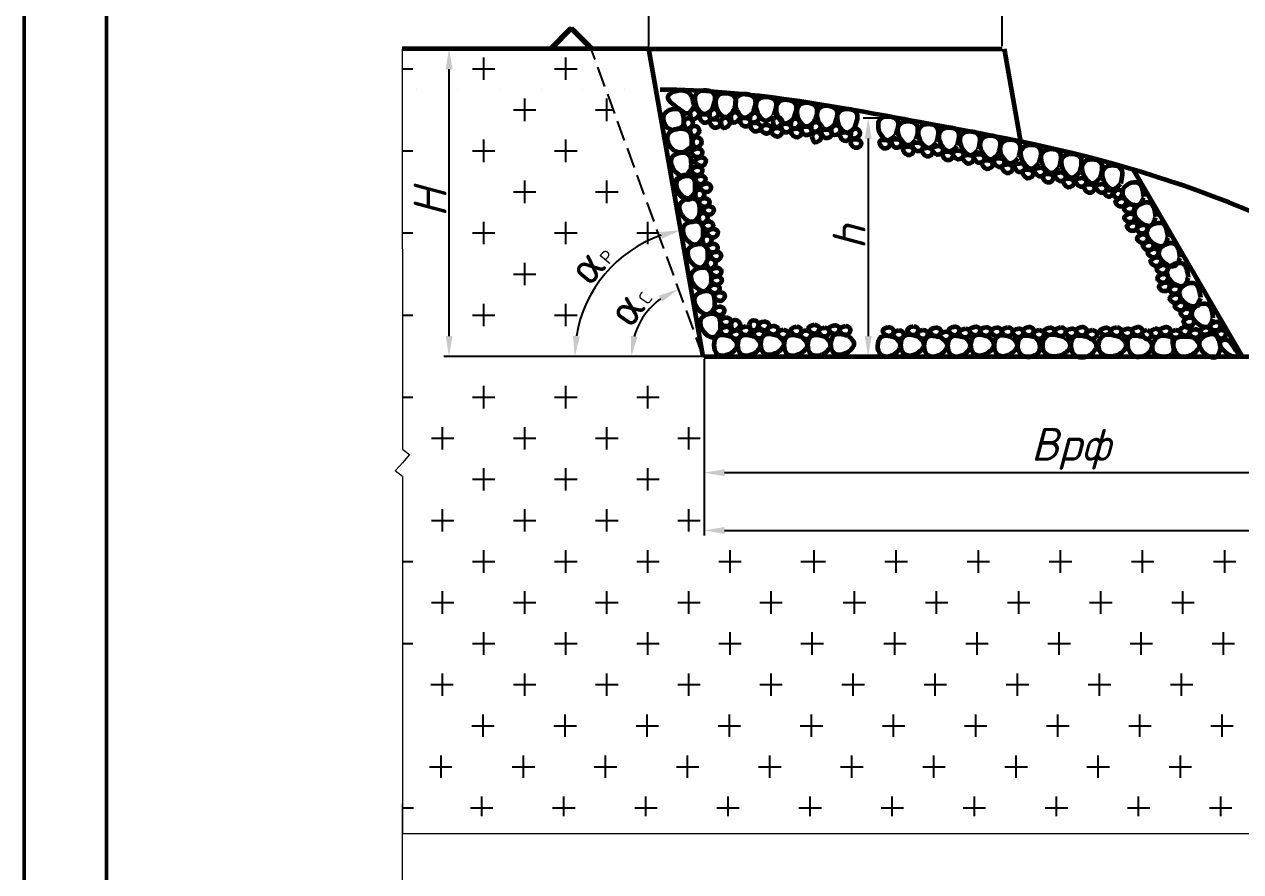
# Model space of a CAD drawing. Header units: millimetres. Extents: x 1400 to 4853, y -623 to 1865.
# Drawn here: x 3152.9 to 3449.1, y -79.5 to 126.9 of the extents above; entities that cross this region are included whole.
import ezdxf

# ---------------------------------------------------------------- set-up
doc = ezdxf.new("R2010")
doc.units = ezdxf.units.MM
doc.linetypes.add('gost5', pattern=[7, 5, -2, 0])
doc.styles.get("Standard").update_dxf_attribs({"font": 'isocpeur.ttf'})
doc.dimstyles.new('ISO-25', dxfattribs={"dimtxt": 2.5, "dimasz": 2.5, "dimexe": 1.25, "dimexo": 0.625, "dimtad": 1, "dimtxsty": 'Standard', "dimcen": 2.5, "dimadec": 0, "dimazin": 0, "dimtfac": 1, "dimtmove": 0, "dimatfit": 3, "dimfxl": 1, "dimarcsym": 0})

# ---------------------------------------------------------------- blocks, each defined once
blk = doc.blocks.new('*D68')
at = {"color": 0, "lineweight": -2, "transparency": 16777216}
for p, q in [((3304.99, 121.58), (3304.99, 136.59)), ((3390.99, 121.58), (3390.99, 136.59)), ((3309.99, 135.34), (3385.99, 135.34))]:
    blk.add_line(p, q, dxfattribs=at)
at = {"color": 0, "transparency": 16777216}
for points in [[(3309.99, 136.17), (3309.99, 134.5), (3304.99, 135.34)], [(3385.99, 136.17), (3385.99, 134.5), (3390.99, 135.34)]]:
    blk.add_solid(points, dxfattribs=at)
at = {"layer": 'Defpoints', "color": 0, "transparency": 16777216}
for p in [(3390.99, 135.34), (3304.99, 120.96), (3390.99, 120.96)]:
    blk.add_point(p, dxfattribs=at)
at = {"color": 0, "transparency": 16777216, "insert": (3347.99, 139.96), "char_height": 8, "attachment_point": 5}
blk.add_mtext('{\\fISOCPEUR|b0|i1|c204|p34;А\\H0.68x;Б}', dxfattribs=at)
blk = doc.blocks.new('*D69')
at = {"color": 0, "lineweight": -2, "transparency": 16777216}
for p, q in [((3365.4, 104.08), (3357.13, 104.08)), ((3358.38, 99.08), (3358.38, 50.96)), ((3365.4, 45.96), (3357.13, 45.96))]:
    blk.add_line(p, q, dxfattribs=at)
at = {"color": 0, "transparency": 16777216}
for points in [[(3357.55, 99.08), (3359.22, 99.08), (3358.38, 104.08)], [(3357.55, 50.96), (3359.22, 50.96), (3358.38, 45.96)]]:
    blk.add_solid(points, dxfattribs=at)
at = {"layer": 'Defpoints', "color": 0, "transparency": 16777216}
for p in [(3366.02, 104.08), (3358.38, 45.96), (3366.02, 45.96)]:
    blk.add_point(p, dxfattribs=at)
at = {"color": 0, "transparency": 16777216, "insert": (3353.76, 75.02), "char_height": 8, "attachment_point": 5, "rotation": 90}
blk.add_mtext('{\\fISOCPEUR|b0|i1|c0|p34;h}', dxfattribs=at)
blk = doc.blocks.new('*D56')
at = {"color": 0, "lineweight": -2, "transparency": 16777216}
blk.add_line((3289.66, 45.96), (3285.66, 45.96), dxfattribs=at)
blk.add_arc((3318.21, 45.96), 31.3, 109.1633, 170.8367, dxfattribs=at)
at = {"color": 0, "transparency": 16777216}
for points in [[(3307.73, 76.33), (3308.15, 74.71), (3312.78, 76.78)], [(3288.14, 50.88), (3286.48, 51.01), (3286.91, 45.96)]]:
    blk.add_solid(points, dxfattribs=at)
at = {"layer": 'Defpoints', "color": 0, "transparency": 16777216}
for p in [(3304.99, 120.96), (3299.52, 71.06), (3290.29, 45.96), (3318.21, 45.96), (3318.21, 45.96)]:
    blk.add_point(p, dxfattribs=at)
at = {"color": 0, "transparency": 16777216, "insert": (3290.69, 69.05), "char_height": 8, "attachment_point": 5, "rotation": 50}
blk.add_mtext('{\\fISOCPEUR|b0|i0|c204|p34;α\\H0.4063x;Р}', dxfattribs=at)
blk = doc.blocks.new('*D57')
at = {"color": 0, "lineweight": -2, "transparency": 16777216}
blk.add_arc((3318.21, 45.96), 17.53, 126.3983, 163.6017, dxfattribs=at)
at = {"color": 0, "transparency": 16777216}
for points in [[(3307.41, 60.8), (3308.2, 59.33), (3312.22, 62.43)], [(3302.22, 50.79), (3300.57, 51.03), (3300.68, 45.96)]]:
    blk.add_solid(points, dxfattribs=at)
at = {"layer": 'Defpoints', "color": 0, "transparency": 16777216}
for p in [(3290.91, 120.96), (3306.18, 58.71), (3290.29, 45.96), (3318.21, 45.96), (3318.21, 45.96)]:
    blk.add_point(p, dxfattribs=at)
at = {"color": 0, "transparency": 16777216, "insert": (3300.06, 58.67), "char_height": 8, "attachment_point": 5, "rotation": 55}
blk.add_mtext('{\\fISOCPEUR|b0|i0|c204|p34;α\\fISOCPEUR|b0|i0|c0|p34;\\H0.4x;C}', dxfattribs=at)
blk = doc.blocks.new('*D61')
at = {"color": 0, "lineweight": -2, "transparency": 16777216}
for p, q in [((3304.36, 120.96), (3255.05, 120.96)), ((3256.3, 50.96), (3256.3, 115.96)), ((3345.51, 45.96), (3255.05, 45.96))]:
    blk.add_line(p, q, dxfattribs=at)
at = {"color": 0, "transparency": 16777216}
for points in [[(3255.47, 115.96), (3257.14, 115.96), (3256.3, 120.96)], [(3255.47, 50.96), (3257.14, 50.96), (3256.3, 45.96)]]:
    blk.add_solid(points, dxfattribs=at)
at = {"layer": 'Defpoints', "color": 0, "transparency": 16777216}
for p in [(3256.3, 120.96), (3304.99, 120.96), (3346.13, 45.96)]:
    blk.add_point(p, dxfattribs=at)
at = {"color": 0, "transparency": 16777216, "insert": (3251.68, 83.46), "char_height": 8, "attachment_point": 5, "rotation": 90}
blk.add_mtext('{\\fISOCPEUR|b0|i1|c0|p34;H}', dxfattribs=at)
blk = doc.blocks.new('*D62')
at = {"color": 0, "lineweight": -2, "transparency": 16777216}
for p, q in [((3318.42, 45.33), (3318.42, 16.45)), ((3517.55, 45.33), (3517.55, 16.45)), ((3512.55, 17.7), (3323.42, 17.7))]:
    blk.add_line(p, q, dxfattribs=at)
at = {"color": 0, "transparency": 16777216}
for points in [[(3323.42, 18.53), (3323.42, 16.87), (3318.42, 17.7)], [(3512.55, 18.53), (3512.55, 16.87), (3517.55, 17.7)]]:
    blk.add_solid(points, dxfattribs=at)
at = {"layer": 'Defpoints', "color": 0, "transparency": 16777216}
for p in [(3318.42, 45.96), (3517.55, 45.96), (3318.42, 17.7)]:
    blk.add_point(p, dxfattribs=at)
at = {"color": 0, "transparency": 16777216, "insert": (3407.7, 23.52), "char_height": 8, "attachment_point": 5}
blk.add_mtext('{\\fISOCPEUR|b0|i1|c204|p34;Врф}', dxfattribs=at)
blk = doc.blocks.new('*D64')
at = {"color": 0, "lineweight": -2, "transparency": 16777216}
for p, q in [((3318.42, 44.71), (3318.42, 2.39)), ((3626.62, 45.33), (3626.62, 2.39)), ((3323.42, 3.64), (3621.62, 3.64))]:
    blk.add_line(p, q, dxfattribs=at)
at = {"color": 0, "transparency": 16777216}
for points in [[(3323.42, 4.47), (3323.42, 2.8), (3318.42, 3.64)], [(3621.62, 4.47), (3621.62, 2.8), (3626.62, 3.64)]]:
    blk.add_solid(points, dxfattribs=at)
at = {"layer": 'Defpoints', "color": 0, "transparency": 16777216}
for p in [(3318.42, 45.33), (3626.62, 45.96), (3626.62, 3.64)]:
    blk.add_point(p, dxfattribs=at)
at = {"color": 0, "transparency": 16777216, "insert": (3472.52, 9.46), "char_height": 8, "attachment_point": 5}
blk.add_mtext('{\\fISOCPEUR|b0|i1|c204|p34;Шр}', dxfattribs=at)

msp = doc.modelspace()

# ---------------------------------------------------------------- linework, layer by layer
at = {"color": 0, "lineweight": 60}
for p, q in [((3285.9128, 125.9581), (3280.9128, 120.9581)), ((3286.2304, 125.9581), (3281.2304, 120.9581)), ((3285.9128, 125.9581), (3290.9128, 120.9581)), ((3286.2304, 125.9581), (3291.2304, 120.9581)), ((3304.9861, 120.9581), (3244.9002, 120.9581)), ((3304.9861, 120.9581), (3390.9861, 120.9581)), ((3318.2106, 45.9581), (3304.9861, 120.9581)), ((3395.6086, 98.2873), (3391.6111, 120.9581)), ((3449.5453, 45.9583), (3423.0062, 91.482)), ((3626.6185, 45.9583), (3318.425, 45.9583))]:
    msp.add_line(p, q, dxfattribs=at)
at = {"color": 0, "lineweight": 20}
for p, q in [((3244.9002, 120.9581), (3244.9503, 23.4674)), ((3248.254, 110.9207), (3248.254, 110.9583)), ((3258.414, 110.9207), (3258.414, 110.9583)), ((3268.574, 110.9207), (3268.574, 110.9583)), ((3278.734, 110.9207), (3278.734, 110.9583)), ((3288.894, 110.9207), (3288.894, 110.9583)), ((3299.054, 110.9207), (3299.054, 110.9583)), ((3309.214, 110.9207), (3309.214, 110.9583)), ((3319.374, 110.9207), (3319.374, 110.9583)), ((3329.534, 110.9207), (3329.534, 110.9583)), ((3318.2106, 45.9581), (3284.599, 45.9581)), ((3318.2106, 45.9581), (3518.2106, 45.9581)), ((3244.9503, 23.4674), (3246.6844, 22.0972)), ((3246.6844, 22.0972), (3244.9503, 20.1272)), ((3243.2162, 18.1572), (3244.9503, 20.1272)), ((3244.9503, 16.7871), (3243.2162, 18.1572)), ((3244.9503, 16.7871), (3244.9503, -70.2759)), ((3244.9522, -182.679), (3244.9502, -62.9489)), ((3479.3133, -70.2759), (3244.9503, -70.2759))]:
    msp.add_line(p, q, dxfattribs=at)
at = {"color": 0}
for p, q in [((3264.7396, 113.3539), (3264.7396, 118.8308)), ((3284.7396, 113.3539), (3284.7396, 118.8308)), ((3244.9002, 116.0923), (3247.478, 116.0923)), ((3262.0011, 116.0923), (3267.478, 116.0923)), ((3282.0011, 116.0923), (3287.478, 116.0923)), ((3274.7396, 103.3539), (3274.7396, 108.8308)), ((3294.7396, 103.3539), (3294.7396, 108.8308)), ((3272.0011, 106.0923), (3277.478, 106.0923)), ((3292.0011, 106.0923), (3296.3235, 106.0923)), ((3264.7396, 93.3539), (3264.7396, 98.8308)), ((3284.7396, 93.3539), (3284.7396, 98.8308)), ((3244.9002, 96.0923), (3247.478, 96.0923)), ((3262.0011, 96.0923), (3267.478, 96.0923)), ((3282.0011, 96.0923), (3287.478, 96.0923)), ((3272.0011, 86.0923), (3277.478, 86.0923)), ((3274.7396, 83.3539), (3274.7396, 88.8308)), ((3292.0011, 86.0923), (3297.478, 86.0923)), ((3294.7396, 83.3539), (3294.7396, 88.8308)), ((3264.7396, 73.3539), (3264.7396, 78.8308)), ((3284.7396, 73.3539), (3284.7396, 78.8308)), ((3304.7396, 73.3539), (3304.7396, 78.8308)), ((3244.9002, 76.0923), (3247.478, 76.0923)), ((3262.0011, 76.0923), (3267.478, 76.0923)), ((3282.0011, 76.0923), (3287.478, 76.0923)), ((3302.0011, 76.0923), (3307.478, 76.0923)), ((3274.7396, 63.3539), (3274.7396, 68.8308)), ((3272.0011, 66.0923), (3277.478, 66.0923)), ((3264.7396, 53.3539), (3264.7396, 58.8308)), ((3284.7396, 53.3539), (3284.7396, 58.8308)), ((3244.9002, 56.0923), (3247.478, 56.0923)), ((3262.0011, 56.0923), (3267.478, 56.0923)), ((3282.0011, 56.0923), (3287.478, 56.0923)), ((3346.1326, 45.9581), (3318.2106, 45.9581)), ((3264.7396, 33.3539), (3264.7396, 38.8308)), ((3284.7396, 33.3539), (3284.7396, 38.8308)), ((3304.7396, 33.3539), (3304.7396, 38.8308)), ((3244.9002, 36.0923), (3247.478, 36.0923)), ((3262.0011, 36.0923), (3267.478, 36.0923)), ((3282.0011, 36.0923), (3287.478, 36.0923)), ((3302.0011, 36.0923), (3307.478, 36.0923)), ((3254.7396, 23.3539), (3254.7396, 28.8308)), ((3274.7396, 23.3539), (3274.7396, 28.8308)), ((3294.7396, 23.3539), (3294.7396, 28.8308)), ((3314.7396, 23.3539), (3314.7396, 28.8308)), ((3252.0011, 26.0923), (3257.478, 26.0923)), ((3272.0011, 26.0923), (3277.478, 26.0923)), ((3292.0011, 26.0923), (3297.478, 26.0923)), ((3312.0011, 26.0923), (3317.478, 26.0923)), ((3264.7396, 13.3539), (3264.7396, 18.8308)), ((3264.7396, 13.3539), (3264.7396, 18.8308)), ((3284.7396, 13.3539), (3284.7396, 18.8308)), ((3284.7396, 13.3539), (3284.7396, 18.8308)), ((3304.7396, 13.3539), (3304.7396, 18.8308)), ((3304.7396, 13.3539), (3304.7396, 18.8308)), ((3262.0011, 16.0923), (3267.478, 16.0923)), ((3282.0011, 16.0923), (3287.478, 16.0923)), ((3302.0011, 16.0923), (3307.478, 16.0923)), ((3252.0011, 6.0923), (3257.478, 6.0923)), ((3254.7396, 3.3539), (3254.7396, 8.8308)), ((3272.0011, 6.0923), (3277.478, 6.0923)), ((3274.7396, 3.3539), (3274.7396, 8.8308)), ((3292.0011, 6.0923), (3297.478, 6.0923)), ((3294.7396, 3.3539), (3294.7396, 8.8308)), ((3312.0011, 6.0923), (3317.478, 6.0923)), ((3314.7396, 3.3539), (3314.7396, 8.8308)), ((3264.7396, -6.6461), (3264.7396, -1.1692)), ((3284.7396, -6.6461), (3284.7396, -1.1692)), ((3304.7396, -6.6461), (3304.7396, -1.1692)), ((3324.7396, -6.6461), (3324.7396, -1.1692)), ((3345.2215, -6.6461), (3345.2215, -1.1692)), ((3365.2215, -6.6461), (3365.2215, -1.1692)), ((3385.2215, -6.6461), (3385.2215, -1.1692)), ((3405.2215, -6.6461), (3405.2215, -1.1692)), ((3425.2215, -6.6461), (3425.2215, -1.1692)), ((3445.2215, -6.6461), (3445.2215, -1.1692)), ((3244.9002, -3.9077), (3247.478, -3.9077)), ((3262.0011, -3.9077), (3267.478, -3.9077)), ((3282.0011, -3.9077), (3287.478, -3.9077)), ((3302.0011, -3.9077), (3307.478, -3.9077)), ((3322.0011, -3.9077), (3327.478, -3.9077)), ((3342.0011, -3.9077), (3347.478, -3.9077)), ((3342.483, -3.9077), (3347.96, -3.9077)), ((3362.483, -3.9077), (3367.96, -3.9077)), ((3382.483, -3.9077), (3387.96, -3.9077)), ((3402.483, -3.9077), (3407.96, -3.9077)), ((3422.483, -3.9077), (3427.96, -3.9077)), ((3442.483, -3.9077), (3447.96, -3.9077)), ((3254.7396, -16.6461), (3254.7396, -11.1692)), ((3274.7396, -16.6461), (3274.7396, -11.1692)), ((3294.7396, -16.6461), (3294.7396, -11.1692)), ((3314.7396, -16.6461), (3314.7396, -11.1692)), ((3334.7396, -16.6461), (3334.7396, -11.1692)), ((3334.7396, -16.6461), (3334.7396, -11.1692)), ((3355.0609, -16.6461), (3355.0609, -11.1692)), ((3375.0609, -16.6461), (3375.0609, -11.1692)), ((3395.0609, -16.6461), (3395.0609, -11.1692)), ((3415.0609, -16.6461), (3415.0609, -11.1692)), ((3435.0609, -16.6461), (3435.0609, -11.1692)), ((3252.0011, -13.9077), (3257.478, -13.9077)), ((3272.0011, -13.9077), (3277.478, -13.9077)), ((3292.0011, -13.9077), (3297.478, -13.9077)), ((3312.0011, -13.9077), (3317.478, -13.9077)), ((3332.0011, -13.9077), (3337.478, -13.9077)), ((3332.0011, -13.9077), (3337.478, -13.9077)), ((3352.3224, -13.9077), (3357.7993, -13.9077)), ((3372.3224, -13.9077), (3377.7993, -13.9077)), ((3392.3224, -13.9077), (3397.7993, -13.9077)), ((3412.3224, -13.9077), (3417.7993, -13.9077)), ((3432.3224, -13.9077), (3437.7993, -13.9077)), ((3264.7396, -26.6461), (3264.7396, -21.1692)), ((3284.7396, -26.6461), (3284.7396, -21.1692)), ((3304.7396, -26.6461), (3304.7396, -21.1692)), ((3324.7396, -26.6461), (3324.7396, -21.1692)), ((3324.7396, -26.6461), (3324.7396, -21.1692)), ((3344.7396, -26.6461), (3344.7396, -21.1692)), ((3364.9002, -26.6461), (3364.9002, -21.1692)), ((3384.9002, -26.6461), (3384.9002, -21.1692)), ((3404.9002, -26.6461), (3404.9002, -21.1692)), ((3424.9002, -26.6461), (3424.9002, -21.1692)), ((3444.9002, -26.6461), (3444.9002, -21.1692)), ((3244.9002, -23.9077), (3247.478, -23.9077)), ((3262.0011, -23.9077), (3267.478, -23.9077)), ((3282.0011, -23.9077), (3287.478, -23.9077)), ((3302.0011, -23.9077), (3307.478, -23.9077)), ((3322.0011, -23.9077), (3327.478, -23.9077)), ((3322.0011, -23.9077), (3327.478, -23.9077)), ((3342.0011, -23.9077), (3347.478, -23.9077)), ((3362.1618, -23.9077), (3367.6387, -23.9077)), ((3382.1618, -23.9077), (3387.6387, -23.9077)), ((3402.1618, -23.9077), (3407.6387, -23.9077)), ((3422.1618, -23.9077), (3427.6387, -23.9077)), ((3442.1618, -23.9077), (3447.6387, -23.9077)), ((3254.7396, -36.6461), (3254.7396, -31.1692)), ((3274.7396, -36.6461), (3274.7396, -31.1692)), ((3294.7396, -36.6461), (3294.7396, -31.1692)), ((3314.7396, -36.6461), (3314.7396, -31.1692)), ((3334.7396, -36.6461), (3334.7396, -31.1692)), ((3354.7396, -36.6461), (3354.7396, -31.1692)), ((3374.7396, -36.6461), (3374.7396, -31.1692)), ((3394.7396, -36.6461), (3394.7396, -31.1692)), ((3414.7396, -36.6461), (3414.7396, -31.1692)), ((3434.7396, -36.6461), (3434.7396, -31.1692)), ((3251.8405, -33.9077), (3257.3174, -33.9077)), ((3272.0011, -33.9077), (3277.478, -33.9077)), ((3292.0011, -33.9077), (3297.478, -33.9077)), ((3312.0011, -33.9077), (3317.478, -33.9077)), ((3332.0011, -33.9077), (3337.478, -33.9077)), ((3352.0011, -33.9077), (3357.478, -33.9077)), ((3372.0011, -33.9077), (3377.478, -33.9077)), ((3392.0011, -33.9077), (3397.478, -33.9077)), ((3412.0011, -33.9077), (3417.478, -33.9077)), ((3432.0011, -33.9077), (3437.478, -33.9077)), ((3264.5789, -46.6461), (3264.5789, -41.1692)), ((3284.5789, -46.6461), (3284.5789, -41.1692)), ((3304.5789, -46.6461), (3304.5789, -41.1692)), ((3324.5789, -46.6461), (3324.5789, -41.1692)), ((3344.5789, -46.6461), (3344.5789, -41.1692)), ((3364.5789, -46.6461), (3364.5789, -41.1692)), ((3384.5789, -46.6461), (3384.5789, -41.1692)), ((3404.5789, -46.6461), (3404.5789, -41.1692)), ((3424.5789, -46.6461), (3424.5789, -41.1692)), ((3444.5789, -46.6461), (3444.5789, -41.1692)), ((3261.8405, -43.9077), (3267.3174, -43.9077)), ((3281.8405, -43.9077), (3287.3174, -43.9077)), ((3301.8405, -43.9077), (3307.3174, -43.9077)), ((3321.8405, -43.9077), (3327.3174, -43.9077)), ((3341.8405, -43.9077), (3347.3174, -43.9077)), ((3361.8405, -43.9077), (3367.3174, -43.9077)), ((3381.8405, -43.9077), (3387.3174, -43.9077)), ((3401.8405, -43.9077), (3407.3174, -43.9077)), ((3421.8405, -43.9077), (3427.3174, -43.9077)), ((3441.8405, -43.9077), (3447.3174, -43.9077)), ((3254.4183, -56.6461), (3254.4183, -51.1692)), ((3274.4183, -56.6461), (3274.4183, -51.1692)), ((3294.4183, -56.6461), (3294.4183, -51.1692)), ((3314.4183, -56.6461), (3314.4183, -51.1692)), ((3334.4183, -56.6461), (3334.4183, -51.1692)), ((3354.4183, -56.6461), (3354.4183, -51.1692)), ((3374.4183, -56.6461), (3374.4183, -51.1692)), ((3394.4183, -56.6461), (3394.4183, -51.1692)), ((3414.4183, -56.6461), (3414.4183, -51.1692)), ((3434.4183, -56.6461), (3434.4183, -51.1692)), ((3251.5192, -53.9077), (3256.9961, -53.9077)), ((3271.6798, -53.9077), (3277.1568, -53.9077)), ((3291.6798, -53.9077), (3297.1568, -53.9077)), ((3311.6798, -53.9077), (3317.1568, -53.9077)), ((3331.6798, -53.9077), (3337.1568, -53.9077)), ((3351.6798, -53.9077), (3357.1568, -53.9077)), ((3371.6798, -53.9077), (3377.1568, -53.9077)), ((3391.6798, -53.9077), (3397.1568, -53.9077)), ((3411.6798, -53.9077), (3417.1568, -53.9077)), ((3431.6798, -53.9077), (3437.1568, -53.9077)), ((3264.2576, -65.9466), (3264.2576, -61.1692)), ((3284.2576, -65.9466), (3284.2576, -61.1692)), ((3304.2576, -65.9466), (3304.2576, -61.1692)), ((3324.2576, -65.9466), (3324.2576, -61.1692)), ((3344.2576, -65.9466), (3344.2576, -61.1692)), ((3364.2576, -65.9466), (3364.2576, -61.1692)), ((3384.2576, -65.9466), (3384.2576, -61.1692)), ((3404.2576, -65.9466), (3404.2576, -61.1692)), ((3424.2576, -65.9466), (3424.2576, -61.1692)), ((3444.2576, -65.9466), (3444.2576, -61.1692)), ((3244.9002, -63.9077), (3247.6387, -63.9077)), ((3261.5192, -63.9077), (3266.9961, -63.9077)), ((3281.5192, -63.9077), (3286.9961, -63.9077)), ((3301.5192, -63.9077), (3306.9961, -63.9077)), ((3321.5192, -63.9077), (3326.9961, -63.9077)), ((3341.5192, -63.9077), (3346.9961, -63.9077)), ((3361.5192, -63.9077), (3366.9961, -63.9077)), ((3381.5192, -63.9077), (3386.9961, -63.9077)), ((3401.5192, -63.9077), (3406.9961, -63.9077)), ((3421.5192, -63.9077), (3426.9961, -63.9077)), ((3441.5192, -63.9077), (3446.9961, -63.9077))]:
    msp.add_line(p, q, dxfattribs=at)
at = {"color": 0, "linetype": 'gost5'}
msp.add_line((3318.2106, 45.9581), (3290.9128, 120.9581), dxfattribs=at)
at = {"lineweight": 50}
for points in [[(3152.8547, 231.4861), (3771.8547, 231.4861), (3771.8547, -619.5139), (3152.8547, -619.5139)], [(3172.8547, 226.4861), (3766.8547, 226.4861), (3766.8547, -614.5139), (3172.8547, -614.5139)]]:
    msp.add_lwpolyline(points, close=True, dxfattribs=at)
at = {"color": 0, "lineweight": 60}
msp.add_open_spline([(3482.8227, 66.565), (3436.0096, 91.5586), (3381.679, 100.7371), (3329.534, 110.9207), (3307.7307, 110.9583)], degree=3, knots=[57.54126423, 57.54126423, 57.54126423, 57.54126423, 128.11048487, 174.0519789, 174.0519789, 174.0519789, 174.0519789], dxfattribs=at)
for points in [[(3316.0449, 107.0169), (3314.1681, 110.5488), (3309.5861, 109.3227), (3312.0713, 106.4741), (3314.5889, 105.2985), (3315.9646, 106.8916)], [(3320.4571, 106.2802), (3320.8004, 109.9498), (3316.8197, 110.3222), (3316.5058, 106.9671), (3318.5487, 105.0838), (3320.3425, 106.1852)], [(3325.5112, 105.5661), (3325.8546, 109.2357), (3321.8738, 109.6081), (3321.5599, 106.2531), (3323.6029, 104.3697), (3325.3967, 105.4711)], [(3330.3195, 105.3692), (3330.6628, 109.0388), (3326.682, 109.4112), (3326.3681, 106.0562), (3328.4111, 104.1729), (3330.2049, 105.2742)], [(3335.3736, 104.6552), (3335.7169, 108.3247), (3331.7362, 108.6971), (3331.4223, 105.3421), (3333.4652, 103.4588), (3335.259, 104.5601)], [(3340.2647, 103.9614), (3340.608, 107.631), (3336.6273, 108.0034), (3336.3134, 104.6484), (3338.3563, 102.7651), (3340.1501, 103.8664)], [(3345.3188, 103.2473), (3345.6622, 106.9169), (3341.6814, 107.2893), (3341.3675, 103.9343), (3343.4105, 102.051), (3345.2043, 103.1523)], [(3350.2299, 102.5177), (3350.5732, 106.1873), (3346.5924, 106.5597), (3346.2786, 103.2047), (3348.3215, 101.3213), (3350.1153, 102.4227)], [(3313.4298, 102.3108), (3312.6449, 105.9118), (3308.7385, 105.0604), (3309.4561, 101.768), (3311.3288, 101.2531), (3313.3494, 102.1855)], [(3313.5028, 102.9821), (3314.1543, 101.4819), (3315.7028, 102.7698), (3314.4738, 104.0573), (3313.9011, 103.7931), (3313.5028, 102.9821)], [(3314.9997, 105.253), (3315.6512, 103.7529), (3317.1997, 105.0408), (3315.9707, 106.3283), (3315.398, 106.064), (3314.9997, 105.253)], [(3319.0157, 105.015), (3317.4147, 104.6809), (3318.3621, 102.9036), (3319.8719, 103.8462), (3319.7292, 104.4606), (3319.0157, 105.015)], [(3319.8524, 105.5608), (3320.0186, 103.9338), (3321.8846, 104.6918), (3321.1036, 106.2912), (3320.4777, 106.213), (3319.8524, 105.5608)], [(3321.5123, 103.8087), (3319.9113, 103.4746), (3320.8587, 101.6973), (3322.3685, 102.6399), (3322.2258, 103.2543), (3321.5123, 103.8087)], [(3322.5357, 103.1369), (3323.1872, 101.6368), (3324.7357, 102.9247), (3323.5068, 104.2122), (3322.934, 103.9479), (3322.5357, 103.1369)], [(3324.9101, 104.4272), (3325.5616, 102.9271), (3327.1101, 104.215), (3325.8812, 105.5025), (3325.3084, 105.2382), (3324.9101, 104.4272)], [(3328.8781, 104.104), (3327.277, 103.77), (3328.2244, 101.9927), (3329.7343, 102.9352), (3329.5916, 103.5497), (3328.8781, 104.104)], [(3329.7148, 104.6499), (3329.881, 103.0228), (3331.747, 103.7809), (3330.966, 105.3803), (3330.3401, 105.302), (3329.7148, 104.6499)], [(3335.2072, 103.3274), (3335.8587, 101.8272), (3337.4072, 103.1151), (3336.1783, 104.4026), (3335.6055, 104.1384), (3335.2072, 103.3274)], [(3339.66, 103.242), (3339.8262, 101.615), (3341.6922, 102.373), (3340.9112, 103.9724), (3340.2853, 103.8942), (3339.66, 103.242)], [(3355.1253, 101.7322), (3355.4686, 105.4018), (3351.4879, 105.7742), (3351.174, 102.4191), (3353.217, 100.5358), (3355.0108, 101.6372)], [(3365.0942, 99.9118), (3365.4375, 103.5813), (3361.4568, 103.9538), (3361.1429, 100.5987), (3363.1859, 98.7154), (3364.9797, 99.8167)], [(3315.4093, 97.2815), (3314.6244, 100.8825), (3309.6867, 100.183), (3310.3966, 96.8274), (3312.7522, 95.7304), (3315.3289, 97.1562)], [(3315.0513, 101.1241), (3315.7028, 99.6239), (3317.2513, 100.9118), (3316.0224, 102.1993), (3315.4496, 101.935), (3315.0513, 101.1241)], [(3331.3747, 102.8977), (3329.7736, 102.5637), (3330.721, 100.7864), (3332.2308, 101.7289), (3332.0881, 102.3434), (3331.3747, 102.8977)], [(3333.6341, 102.4486), (3332.2095, 101.6451), (3333.651, 100.2385), (3334.8042, 101.5943), (3334.482, 102.1366), (3333.6341, 102.4486)], [(3336.2661, 101.729), (3334.8415, 100.9255), (3336.283, 99.5189), (3337.4362, 100.8746), (3337.114, 101.4169), (3336.2661, 101.729)], [(3338.8233, 102.6962), (3337.2223, 102.3622), (3338.1697, 100.5849), (3339.6795, 101.5274), (3339.5368, 102.1419), (3338.8233, 102.6962)], [(3341.3199, 101.4899), (3339.7189, 101.1559), (3340.6663, 99.3786), (3342.1761, 100.3211), (3342.0334, 100.9356), (3341.3199, 101.4899)], [(3343.7847, 101.9889), (3342.1837, 101.6549), (3343.1311, 99.8776), (3344.6409, 100.8201), (3344.4982, 101.4346), (3343.7847, 101.9889)], [(3344.648, 102.4436), (3344.8142, 100.8165), (3346.6801, 101.5746), (3345.8992, 103.174), (3345.2733, 103.0957), (3344.648, 102.4436)], [(3344.7634, 99.6254), (3345.4149, 98.1253), (3346.9633, 99.4131), (3345.7344, 100.7007), (3345.1616, 100.4364), (3344.7634, 99.6254)], [(3348.6559, 101.2883), (3347.0549, 100.9542), (3348.0023, 99.1769), (3349.5121, 100.1195), (3349.3694, 100.7339), (3348.6559, 101.2883)], [(3349.553, 101.6321), (3349.7192, 100.0051), (3351.5851, 100.7631), (3350.8042, 102.3625), (3350.1783, 102.2843), (3349.553, 101.6321)], [(3354.2788, 100.7782), (3354.445, 99.1512), (3356.311, 99.9092), (3355.53, 101.5086), (3354.9041, 101.4304), (3354.2788, 100.7782)], [(3370.1051, 98.899), (3370.062, 102.5844), (3366.0642, 102.5377), (3366.1035, 99.1683), (3368.3325, 97.5093), (3370.0011, 98.7925)], [(3375.1031, 98.2414), (3375.0601, 101.9268), (3371.0622, 101.8801), (3371.1016, 98.5106), (3373.3306, 96.8517), (3374.9991, 98.1349)], [(3380.1239, 97.3937), (3380.0809, 101.0791), (3376.083, 101.0324), (3376.1223, 97.663), (3378.3513, 96.004), (3380.0199, 97.2872)], [(3385.2511, 96.4623), (3385.2081, 100.1477), (3381.2103, 100.101), (3381.2496, 96.7315), (3383.4786, 95.0726), (3385.1471, 96.3558)], [(3315.6191, 98.3886), (3316.2706, 96.8884), (3317.8191, 98.1763), (3316.5901, 99.4638), (3316.0174, 99.1996), (3315.6191, 98.3886)], [(3353.1808, 100.598), (3351.5797, 100.2639), (3352.5271, 98.4866), (3354.037, 99.4292), (3353.8943, 100.0436), (3353.1808, 100.598)], [(3355.8384, 98.9044), (3354.2374, 98.5703), (3355.1848, 96.793), (3356.6946, 97.7356), (3356.5519, 98.35), (3355.8384, 98.9044)], [(3362.8388, 98.7744), (3361.2377, 98.4403), (3362.1851, 96.663), (3363.695, 97.6056), (3363.5522, 98.22), (3362.8388, 98.7744)], [(3365.6836, 98.9514), (3364.0826, 98.6174), (3365.03, 96.8401), (3366.5398, 97.7826), (3366.3971, 98.3971), (3365.6836, 98.9514)], [(3370.7478, 98.1544), (3369.1906, 97.6545), (3370.319, 95.9862), (3371.7217, 97.0818), (3371.5154, 97.6779), (3370.7478, 98.1544)], [(3390.176, 95.4489), (3390.1329, 99.1343), (3386.1351, 99.0876), (3386.1744, 95.7182), (3388.4034, 94.0592), (3390.072, 95.3424)], [(3395.0412, 94.4468), (3394.9982, 98.1322), (3391.0003, 98.0855), (3391.0397, 94.7161), (3393.2687, 93.0571), (3394.9372, 94.3403)], [(3315.277, 91.7126), (3314.4921, 95.3137), (3310.5857, 94.4622), (3311.3033, 91.1698), (3313.8019, 90.0815), (3315.1966, 91.5874)], [(3316.8141, 96.7382), (3315.3895, 95.9347), (3316.831, 94.5281), (3317.9842, 95.8839), (3317.662, 96.4262), (3316.8141, 96.7382)], [(3368.5112, 97.1744), (3366.9539, 96.6744), (3368.0823, 95.0062), (3369.4851, 96.1017), (3369.2788, 96.6978), (3368.5112, 97.1744)], [(3373.1356, 96.8783), (3371.5783, 96.3784), (3372.7067, 94.7101), (3374.1095, 95.8057), (3373.9032, 96.4018), (3373.1356, 96.8783)], [(3375.6578, 97.2957), (3374.1006, 96.7958), (3375.229, 95.1276), (3376.6317, 96.2231), (3376.4254, 96.8192), (3375.6578, 97.2957)], [(3378.0985, 95.9507), (3376.5413, 95.4508), (3377.6697, 93.7825), (3379.0724, 94.8781), (3378.8661, 95.4742), (3378.0985, 95.9507)], [(3380.6439, 96.1761), (3379.0866, 95.6762), (3380.215, 94.0079), (3381.6178, 95.1035), (3381.4115, 95.6996), (3380.6439, 96.1761)], [(3383.1109, 95.1311), (3381.5536, 94.6312), (3382.682, 92.9629), (3384.0848, 94.0585), (3383.8785, 94.6546), (3383.1109, 95.1311)], [(3385.7451, 95.3138), (3384.1878, 94.8138), (3385.3162, 93.1456), (3386.6198, 93.8687), (3386.5127, 94.8372), (3385.7451, 95.3138)], [(3400.0683, 93.191), (3400.0253, 96.8764), (3396.0274, 96.8297), (3396.0667, 93.4603), (3398.2957, 91.8013), (3399.9643, 93.0845)], [(3404.9906, 92.1445), (3404.9476, 95.8299), (3400.9498, 95.7832), (3400.9891, 92.4138), (3403.2181, 90.7548), (3404.8866, 92.038)], [(3409.9653, 90.9934), (3409.9223, 94.6787), (3405.9245, 94.6321), (3405.9638, 91.2626), (3408.1928, 89.6037), (3409.8614, 90.8869)], [(3316.8077, 92.3212), (3315.3831, 91.5177), (3316.8246, 90.1111), (3317.9778, 91.4669), (3317.6556, 92.0092), (3316.8077, 92.3212)], [(3317.6765, 94.5499), (3316.252, 93.7464), (3317.6934, 92.3398), (3318.8466, 93.6955), (3318.5244, 94.2378), (3317.6765, 94.5499)], [(3387.7376, 93.8167), (3386.1804, 93.3168), (3387.3088, 91.6486), (3388.7115, 92.7441), (3388.5052, 93.3402), (3387.7376, 93.8167)], [(3390.6103, 94.3117), (3389.0531, 93.8117), (3390.1815, 92.1435), (3391.4851, 92.8666), (3391.3779, 93.8351), (3390.6103, 94.3117)], [(3392.6029, 92.8146), (3391.0456, 92.3147), (3392.174, 90.6465), (3393.5768, 91.742), (3393.3705, 92.3381), (3392.6029, 92.8146)], [(3395.6374, 93.0559), (3394.0801, 92.5559), (3395.2085, 90.8877), (3396.5121, 91.6108), (3396.405, 92.5793), (3395.6374, 93.0559)], [(3400.5597, 92.0094), (3399.0025, 91.5094), (3400.1309, 89.8412), (3401.4345, 90.5643), (3401.3273, 91.5328), (3400.5597, 92.0094)], [(3414.9924, 89.6329), (3414.9494, 93.3183), (3410.9515, 93.2716), (3410.9909, 89.9022), (3413.2199, 88.2432), (3414.8884, 89.5264)], [(3419.9147, 88.1678), (3419.8717, 91.8532), (3415.8739, 91.8065), (3415.9132, 88.4371), (3418.1422, 86.7781), (3419.8108, 88.0613)], [(3317.5948, 90.0926), (3316.1702, 89.2891), (3317.6117, 87.8825), (3318.7649, 89.2383), (3318.4427, 89.7806), (3317.5948, 90.0926)], [(3397.6299, 91.5588), (3396.0727, 91.0589), (3397.2011, 89.3907), (3398.6039, 90.4862), (3398.3976, 91.0823), (3397.6299, 91.5588)], [(3402.5523, 90.5123), (3400.995, 90.0124), (3402.1234, 88.3442), (3403.5262, 89.4397), (3403.3199, 90.0358), (3402.5523, 90.5123)], [(3405.5344, 90.8582), (3403.9772, 90.3583), (3405.1056, 88.69), (3406.4092, 89.4131), (3406.302, 90.3817), (3405.5344, 90.8582)], [(3407.527, 89.3612), (3405.9698, 88.8613), (3407.0981, 87.193), (3408.5009, 88.2885), (3408.2946, 88.8847), (3407.527, 89.3612)], [(3410.5615, 89.4977), (3409.0043, 88.9978), (3410.1327, 87.3296), (3411.4363, 88.0527), (3411.3291, 89.0212), (3410.5615, 89.4977)], [(3316.2698, 85.625), (3316.9213, 84.1248), (3318.4698, 85.4127), (3317.2409, 86.7002), (3316.6681, 86.436), (3316.2698, 85.625)], [(3318.9066, 88.2136), (3317.4821, 87.4101), (3318.9235, 86.0034), (3320.0767, 87.3592), (3319.7545, 87.9015), (3318.9066, 88.2136)], [(3412.5541, 88.0007), (3410.9968, 87.5008), (3412.1252, 85.8326), (3413.528, 86.9281), (3413.3217, 87.5242), (3412.5541, 88.0007)], [(3415.4838, 88.0326), (3413.9266, 87.5327), (3415.055, 85.8645), (3416.3586, 86.5876), (3416.2515, 87.5561), (3415.4838, 88.0326)], [(3417.4764, 86.5356), (3415.9192, 86.0357), (3416.9302, 84.8667), (3417.844, 85.4475), (3418.244, 86.0591), (3417.4764, 86.5356)], [(3418.9265, 86.661), (3418.1173, 85.4497), (3419.3718, 84.4962), (3420.2401, 86.0499), (3419.8188, 86.5194), (3418.9265, 86.661)], [(3425.5442, 84.901), (3424.0757, 88.2814), (3420.4086, 86.6884), (3421.7513, 83.5977), (3424.4135, 83.0147), (3425.4896, 84.7625)], [(3317.3286, 80.5624), (3316.5437, 84.1635), (3312.6373, 83.312), (3313.3549, 80.0196), (3315.8725, 78.844), (3317.2482, 80.4372)], [(3318.5381, 84.6184), (3317.1136, 83.8148), (3318.5551, 82.4082), (3319.7083, 83.764), (3319.3861, 84.3063), (3318.5381, 84.6184)], [(3419.8596, 84.6406), (3418.618, 83.576), (3420.3049, 82.4757), (3421.1732, 84.0294), (3420.7519, 84.4989), (3419.8596, 84.6406)], [(3421.9237, 83.1004), (3420.6821, 82.0358), (3422.369, 80.9355), (3423.2373, 82.4892), (3422.816, 82.9587), (3421.9237, 83.1004)], [(3428.4604, 79.9917), (3426.9919, 83.3721), (3423.3248, 81.779), (3424.6674, 78.6884), (3427.3653, 78.0234), (3428.4058, 79.8532)], [(3317.0927, 79.9385), (3317.7442, 78.4383), (3319.2927, 79.7262), (3318.0637, 81.0137), (3317.491, 80.7494), (3317.0927, 79.9385)], [(3319.5939, 82.6749), (3318.1694, 81.8714), (3319.6108, 80.4647), (3320.764, 81.8205), (3320.4418, 82.3628), (3319.5939, 82.6749)], [(3422.0141, 80.8408), (3420.7725, 79.7762), (3422.4594, 78.6759), (3423.3277, 80.2296), (3422.9064, 80.6991), (3422.0141, 80.8408)], [(3318.1963, 74.9936), (3317.4114, 78.5947), (3313.5049, 77.7432), (3314.2226, 74.4508), (3316.7212, 73.3625), (3318.1159, 74.8683)], [(3319.4272, 78.9545), (3318.0027, 78.151), (3319.4441, 76.7443), (3320.5973, 78.1001), (3320.2751, 78.6424), (3319.4272, 78.9545)], [(3320.5941, 77.122), (3319.1695, 76.3185), (3320.611, 74.9119), (3321.7642, 76.2677), (3321.442, 76.81), (3320.5941, 77.122)], [(3422.6246, 78.7394), (3421.383, 77.6748), (3423.0699, 76.5745), (3423.9382, 78.1282), (3423.5169, 78.5977), (3422.6246, 78.7394)], [(3425.044, 78.1067), (3423.8024, 77.0421), (3425.4893, 75.9418), (3426.3576, 77.4955), (3425.9363, 77.965), (3425.044, 78.1067)], [(3431.4533, 75.0209), (3429.9848, 78.4013), (3426.3177, 76.8083), (3427.6604, 73.7176), (3430.3582, 73.0526), (3431.3987, 74.8824)], [(3318.0438, 74.5081), (3318.6953, 73.008), (3320.2438, 74.2959), (3319.0149, 75.5834), (3318.4421, 75.3191), (3318.0438, 74.5081)], [(3425.1091, 75.768), (3423.8675, 74.7034), (3425.5545, 73.6031), (3426.4227, 75.1568), (3426.0015, 75.6264), (3425.1091, 75.768)], [(3319.3274, 69.4527), (3318.5425, 73.0537), (3314.6361, 72.2023), (3315.3538, 68.9099), (3317.8714, 67.7342), (3319.2471, 69.3274)], [(3320.5385, 73.5127), (3319.114, 72.7092), (3320.5554, 71.3026), (3321.7086, 72.6584), (3321.3864, 73.2007), (3320.5385, 73.5127)], [(3321.372, 71.5692), (3319.9474, 70.7657), (3321.3889, 69.3591), (3322.5421, 70.7149), (3322.2199, 71.2572), (3321.372, 71.5692)], [(3426.5259, 74.0304), (3425.2843, 72.9658), (3426.9712, 71.8655), (3427.8395, 73.4192), (3427.4182, 73.8887), (3426.5259, 74.0304)], [(3427.7561, 72.2832), (3426.5145, 71.2187), (3428.2014, 70.1184), (3429.0697, 71.6721), (3428.6484, 72.1416), (3427.7561, 72.2832)], [(3434.3866, 70.0795), (3432.9181, 73.4599), (3429.2511, 71.8669), (3430.5937, 68.7763), (3433.2559, 68.1932), (3434.3321, 69.941)], [(3319.0033, 68.841), (3319.6548, 67.3409), (3321.2033, 68.6287), (3319.9744, 69.9163), (3319.4016, 69.652), (3319.0033, 68.841)], [(3428.4052, 70.1782), (3427.1636, 69.1136), (3428.8506, 68.0133), (3429.7188, 69.567), (3429.2976, 70.0366), (3428.4052, 70.1782)], [(3429.9522, 68.3038), (3428.7106, 67.2392), (3430.3975, 66.1389), (3431.2658, 67.6926), (3430.8446, 68.1621), (3429.9522, 68.3038)], [(3436.4014, 65.2637), (3434.9329, 68.6441), (3431.2659, 67.0511), (3432.6085, 63.9604), (3435.3063, 63.2955), (3436.3469, 65.1252)], [(3320.1744, 63.712), (3319.3894, 67.3131), (3315.483, 66.4616), (3316.2007, 63.1692), (3318.7183, 61.9936), (3320.094, 63.5867)], [(3321.4275, 67.6823), (3320.003, 66.8787), (3321.4445, 65.4721), (3322.5976, 66.8279), (3322.2754, 67.3702), (3321.4275, 67.6823)], [(3321.5387, 65.5722), (3320.1141, 64.7687), (3321.5556, 63.3621), (3322.7088, 64.7178), (3322.3866, 65.2601), (3321.5387, 65.5722)], [(3430.0693, 66.1039), (3428.8277, 65.0393), (3430.5146, 63.939), (3431.3829, 65.4927), (3430.9616, 65.9622), (3430.0693, 66.1039)], [(3321.003, 58.0133), (3320.2181, 61.6144), (3316.3117, 60.7629), (3317.0293, 57.4705), (3319.5279, 56.3822), (3320.9226, 57.888)], [(3321.0198, 63.5583), (3319.5952, 62.7548), (3321.0367, 61.3482), (3322.1899, 62.704), (3321.8677, 63.2463), (3321.0198, 63.5583)], [(3430.444, 64.0444), (3429.2024, 62.9799), (3430.8893, 61.8796), (3431.7576, 63.4333), (3431.3363, 63.9028), (3430.444, 64.0444)], [(3432.9498, 63.4125), (3431.7082, 62.348), (3433.3951, 61.2477), (3434.2634, 62.8014), (3433.8421, 63.2709), (3432.9498, 63.4125)], [(3439.3762, 60.3807), (3437.9077, 63.7611), (3434.2407, 62.1681), (3435.5833, 59.0775), (3438.2811, 58.4125), (3439.3217, 60.2422)], [(3322.2925, 61.7063), (3320.8679, 60.9028), (3322.3094, 59.4962), (3323.4626, 60.852), (3323.1404, 61.3943), (3322.2925, 61.7063)], [(3433.0669, 61.1659), (3431.8253, 60.1013), (3433.5122, 59.001), (3434.3805, 60.5547), (3433.9592, 61.0242), (3433.0669, 61.1659)], [(3434.2998, 59.371), (3433.0582, 58.3064), (3434.7451, 57.2061), (3435.6134, 58.7598), (3435.1922, 59.2293), (3434.2998, 59.371)], [(3322.4038, 52.4707), (3321.6189, 56.0717), (3317.7125, 55.2202), (3318.4301, 51.9279), (3320.9478, 50.7522), (3322.3235, 52.3454)], [(3322.1808, 58.2032), (3320.7563, 57.3997), (3322.1978, 55.993), (3323.3509, 57.3488), (3323.0287, 57.8911), (3322.1808, 58.2032)], [(3435.7199, 57.6562), (3434.4783, 56.5916), (3436.1652, 55.4913), (3437.0335, 57.045), (3436.6122, 57.5146), (3435.7199, 57.6562)], [(3442.4244, 55.3369), (3440.9559, 58.7173), (3437.2888, 57.1243), (3438.6315, 54.0336), (3441.3293, 53.3686), (3442.3698, 55.1984)], [(3323.7937, 55.5585), (3322.3692, 54.755), (3323.8106, 53.3483), (3324.9638, 54.7041), (3324.6416, 55.2464), (3323.7937, 55.5585)], [(3324.9879, 53.8725), (3325.6394, 52.3724), (3327.1879, 53.6603), (3325.959, 54.9478), (3325.3862, 54.6835), (3324.9879, 53.8725)], [(3328.5601, 53.3805), (3327.1356, 52.577), (3328.5771, 51.1704), (3329.7302, 52.5262), (3329.408, 53.0685), (3328.5601, 53.3805)], [(3329.4935, 53.8049), (3330.145, 52.3047), (3331.6934, 53.5926), (3330.4645, 54.8801), (3329.8917, 54.6159), (3329.4935, 53.8049)], [(3333.0882, 54.5561), (3331.6637, 53.7526), (3333.1052, 52.346), (3334.2583, 53.7018), (3333.9361, 54.2441), (3333.0882, 54.5561)], [(3335.3087, 53.5005), (3333.8842, 52.697), (3335.3256, 51.2904), (3336.4788, 52.6461), (3336.1566, 53.1885), (3335.3087, 53.5005)], [(3345.2875, 53.758), (3343.863, 52.9545), (3345.3044, 51.5479), (3346.4576, 52.9037), (3346.1354, 53.446), (3345.2875, 53.758)], [(3350.2247, 53.65), (3348.8002, 52.8465), (3350.2416, 51.4399), (3351.3948, 52.7956), (3351.0726, 53.3379), (3350.2247, 53.65)], [(3352.8414, 53.4584), (3351.4168, 52.6549), (3352.8583, 51.2483), (3354.0115, 52.604), (3353.6893, 53.1463), (3352.8414, 53.4584)], [(3369.3879, 53.3773), (3367.9633, 52.5737), (3369.4048, 51.1671), (3370.558, 52.5229), (3370.2358, 53.0652), (3369.3879, 53.3773)], [(3436.4003, 55.5275), (3435.1587, 54.463), (3436.8456, 53.3627), (3437.7139, 54.9164), (3437.2927, 55.3859), (3436.4003, 55.5275)], [(3442.8462, 54.4688), (3441.6046, 53.4043), (3443.2915, 52.304), (3444.1598, 53.8577), (3443.7385, 54.3272), (3442.8462, 54.4688)], [(3325.1475, 50.7593), (3321.462, 50.7593), (3321.462, 46.7612), (3324.8316, 46.7612), (3326.5165, 48.9707), (3325.2528, 50.6541)], [(3323.7937, 53.3022), (3322.3692, 52.4987), (3323.8106, 51.0921), (3324.9638, 52.4478), (3324.6416, 52.9901), (3323.7937, 53.3022)], [(3326.2083, 52.4247), (3324.7837, 51.6212), (3326.2252, 50.2146), (3327.3784, 51.5704), (3327.0562, 52.1127), (3326.2083, 52.4247)], [(3330.9083, 50.7593), (3327.2227, 50.7593), (3327.2227, 46.7612), (3330.5924, 46.7612), (3332.1879, 48.9707), (3331.0136, 50.6541)], [(3331.8594, 52.5526), (3330.4349, 51.7491), (3331.8764, 50.3425), (3333.0295, 51.6982), (3332.7073, 52.2405), (3331.8594, 52.5526)], [(3336.5269, 51.0088), (3332.8413, 51.0088), (3332.8413, 47.0107), (3336.211, 47.0107), (3337.8958, 49.2202), (3336.6322, 50.9036)], [(3337.7232, 52.5526), (3336.2987, 51.7491), (3337.7401, 50.3425), (3338.8933, 51.6982), (3338.5711, 52.2405), (3337.7232, 52.5526)], [(3342.2078, 50.7498), (3338.5222, 50.7498), (3338.5222, 46.7517), (3341.8919, 46.7517), (3343.5768, 48.9612), (3342.3131, 50.6446)], [(3340.9353, 53.3066), (3339.5108, 52.5031), (3340.9523, 51.0965), (3342.1054, 52.4523), (3341.7832, 52.9946), (3340.9353, 53.3066)], [(3343.2922, 52.3755), (3341.8676, 51.572), (3343.3091, 50.1654), (3344.4623, 51.5212), (3344.1401, 52.0635), (3343.2922, 52.3755)], [(3347.9686, 50.7498), (3344.283, 50.7498), (3344.283, 46.7517), (3347.6527, 46.7517), (3349.2482, 48.9612), (3348.0739, 50.6446)], [(3347.7527, 53.056), (3346.3282, 52.2525), (3347.7696, 50.8459), (3348.9228, 52.2017), (3348.6006, 52.744), (3347.7527, 53.056)], [(3353.5872, 50.9993), (3349.9016, 50.9993), (3349.9016, 47.0012), (3353.2713, 47.0012), (3354.9561, 49.2107), (3353.6925, 50.8941)], [(3365.0043, 50.563), (3361.3187, 50.563), (3361.3187, 46.5649), (3364.6884, 46.5649), (3366.2839, 48.7743), (3365.1096, 50.4578)], [(3363.4028, 53.1719), (3361.9783, 52.3684), (3363.4198, 50.9618), (3364.5729, 52.3175), (3364.2507, 52.8599), (3363.4028, 53.1719)], [(3365.8688, 52.4018), (3364.4442, 51.5983), (3365.8857, 50.1917), (3367.0389, 51.5475), (3366.7167, 52.0898), (3365.8688, 52.4018)], [(3370.6228, 50.8125), (3366.9372, 50.8125), (3366.9372, 46.8144), (3370.3069, 46.8144), (3371.9918, 49.0238), (3370.7281, 50.7073)], [(3371.7185, 52.4868), (3370.294, 51.6832), (3371.7355, 50.2766), (3372.8887, 51.6324), (3372.5664, 52.1747), (3371.7185, 52.4868)], [(3376.3038, 50.5535), (3372.6182, 50.5535), (3372.6182, 46.5554), (3375.9879, 46.5554), (3377.6727, 48.7648), (3376.4091, 50.4483)], [(3374.9224, 53.0994), (3373.4979, 52.2959), (3374.9394, 50.8893), (3376.0926, 52.245), (3375.7704, 52.7873), (3374.9224, 53.0994)], [(3377.3659, 52.1235), (3375.9414, 51.32), (3377.3828, 49.9134), (3378.536, 51.2692), (3378.2138, 51.8115), (3377.3659, 52.1235)], [(3382.0646, 50.5535), (3378.379, 50.5535), (3378.379, 46.5554), (3381.7487, 46.5554), (3383.3442, 48.7648), (3382.1699, 50.4483)], [(3379.4435, 53.3141), (3378.019, 52.5105), (3379.4605, 51.1039), (3380.6137, 52.4597), (3380.2915, 53.002), (3379.4435, 53.3141)], [(3382.0068, 52.822), (3380.5823, 52.0185), (3382.0237, 50.6119), (3383.1769, 51.9677), (3382.8547, 52.51), (3382.0068, 52.822)], [(3384.495, 53.3249), (3383.0705, 52.5214), (3384.5119, 51.1148), (3385.6651, 52.4706), (3385.3429, 53.0129), (3384.495, 53.3249)], [(3387.6831, 50.803), (3383.9975, 50.803), (3383.9975, 46.8049), (3387.3672, 46.8049), (3389.052, 49.0143), (3387.7884, 50.6978)], [(3387.1207, 53.1741), (3385.6961, 52.3706), (3387.1376, 50.9639), (3388.2908, 52.3197), (3387.9686, 52.862), (3387.1207, 53.1741)], [(3389.7426, 53.0855), (3388.3181, 52.282), (3389.7596, 50.8753), (3390.9128, 52.2311), (3390.5906, 52.7734), (3389.7426, 53.0855)], [(3393.3739, 50.6386), (3389.6883, 50.6386), (3389.6883, 46.6405), (3393.058, 46.6405), (3394.7428, 48.85), (3393.4792, 50.5334)], [(3392.396, 53.1309), (3390.9715, 52.3274), (3392.4129, 50.9208), (3393.5661, 52.2766), (3393.2439, 52.8189), (3392.396, 53.1309)], [(3395.0065, 52.8341), (3393.5819, 52.0306), (3395.0234, 50.624), (3396.1766, 51.9798), (3395.8544, 52.5221), (3395.0065, 52.8341)], [(3399.1347, 50.6386), (3395.4491, 50.6386), (3395.4491, 46.6405), (3399.9349, 47.0858), (3400.2525, 48.7922), (3399.24, 50.5334)], [(3397.5388, 53.2403), (3396.1142, 52.4368), (3397.5557, 51.0302), (3398.7089, 52.3859), (3398.3867, 52.9282), (3397.5388, 53.2403)], [(3400.0176, 52.4636), (3398.5931, 51.6601), (3400.0346, 50.2535), (3401.1877, 51.6092), (3400.8655, 52.1516), (3400.0176, 52.4636)], [(3406.2892, 50.6386), (3401.4927, 50.6386), (3401.1004, 47.3993), (3405.9733, 46.6405), (3407.6581, 48.85), (3406.3945, 50.5334)], [(3402.658, 53.0855), (3401.2334, 52.282), (3402.4228, 51.1925), (3403.8281, 52.2311), (3403.5059, 52.7734), (3402.658, 53.0855)], [(3405.3113, 53.1309), (3403.8868, 52.3274), (3405.3282, 50.9208), (3406.4814, 52.2766), (3406.1592, 52.8189), (3405.3113, 53.1309)], [(3407.9218, 52.8341), (3406.4972, 52.0306), (3407.9387, 50.624), (3409.0919, 51.9798), (3408.7697, 52.5221), (3407.9218, 52.8341)], [(3412.05, 50.6386), (3408.3644, 50.6386), (3408.3644, 46.6405), (3412.7803, 46.6405), (3413.9705, 48.8703), (3412.1553, 50.5334)], [(3410.4541, 53.2403), (3409.0296, 52.4368), (3410.471, 51.0302), (3411.6242, 52.3859), (3411.302, 52.9282), (3410.4541, 53.2403)], [(3412.9329, 52.4636), (3411.5084, 51.6601), (3412.9499, 50.2535), (3414.103, 51.6092), (3413.7808, 52.1516), (3412.9329, 52.4636)], [(3419.8954, 50.6386), (3415.0989, 50.6386), (3414.7066, 47.3993), (3419.5795, 46.6405), (3421.2644, 48.85), (3420.0007, 50.5334)], [(3416.2642, 53.0855), (3414.8396, 52.282), (3416.029, 51.1925), (3417.4343, 52.2311), (3417.1121, 52.7734), (3416.2642, 53.0855)], [(3418.9175, 53.1309), (3417.493, 52.3274), (3418.9344, 50.9208), (3420.0876, 52.2766), (3419.7654, 52.8189), (3418.9175, 53.1309)], [(3421.528, 52.8341), (3420.1035, 52.0306), (3421.5449, 50.624), (3422.6981, 51.9798), (3422.3759, 52.5221), (3421.528, 52.8341)], [(3425.6562, 50.6386), (3421.9706, 50.6386), (3422.4358, 46.6405), (3426.3865, 46.6405), (3427.5767, 48.8703), (3425.7615, 50.5334)], [(3424.0603, 53.2403), (3422.6358, 52.4368), (3424.0772, 51.0302), (3425.2304, 52.3859), (3424.9082, 52.9282), (3424.0603, 53.2403)], [(3426.3732, 52.4636), (3425.1146, 51.6601), (3426.5561, 50.2535), (3427.3112, 51.6092), (3426.7962, 52.1516), (3426.3732, 52.4636)], [(3432.4545, 50.6386), (3428.7689, 50.6386), (3427.8193, 47.0245), (3432.7096, 46.9919), (3432.6607, 48.8703), (3432.5598, 50.5334)], [(3428.3262, 52.8341), (3427.2376, 52.0306), (3428.3432, 50.624), (3429.4963, 51.9798), (3429.1741, 52.5221), (3428.3262, 52.8341)], [(3430.8585, 53.2403), (3429.434, 52.4368), (3430.8755, 51.0302), (3432.0287, 52.3859), (3431.7065, 52.9282), (3430.8585, 53.2403)], [(3433.3374, 52.4636), (3431.9129, 51.6601), (3433.3543, 50.5445), (3434.5075, 51.6092), (3434.1853, 52.1516), (3433.3374, 52.4636)], [(3437.6895, 50.5952), (3432.8703, 49.8573), (3433.5616, 46.5971), (3437.3736, 46.5971), (3439.0584, 48.8066), (3437.7948, 50.49)], [(3435.5388, 53.2695), (3434.3215, 52.466), (3435.5558, 51.0594), (3436.7089, 52.4152), (3436.3867, 52.9575), (3435.5388, 53.2695)], [(3438.0987, 52.6974), (3436.6742, 51.8938), (3438.1156, 50.4872), (3439.2688, 51.843), (3438.9466, 52.3853), (3438.0987, 52.6974)], [(3444.261, 47.9195), (3442.7925, 51.2999), (3439.1255, 49.7069), (3440.4681, 46.6162), (3443.1659, 45.9513), (3444.2065, 47.781)], [(3440.4249, 53.1609), (3439.1833, 52.0963), (3440.7205, 51.2641), (3441.7385, 52.5497), (3441.3173, 53.0192), (3440.4249, 53.1609)], [(3444.1518, 52.4926), (3443.1588, 51.6094), (3444.5971, 50.3277), (3445.4654, 51.8814), (3445.0441, 52.3509), (3444.1518, 52.4926)], [(3447.3967, 48.2562), (3445.2979, 50.1367), (3444.4247, 49.8337), (3445.7673, 46.7431), (3448.4651, 46.0781), (3447.3967, 48.2562)]]:
    msp.add_spline(points, degree=3, dxfattribs=at)
at = {"color": 0, "lineweight": 80}
msp.add_spline([(3316.4082, 86.1717), (3315.6233, 89.7727), (3311.7168, 88.9213), (3312.4345, 85.6289), (3314.9521, 84.4533), (3316.3278, 86.0464)], degree=3, dxfattribs=at)

# ---------------------------------------------------------------- dimensions: what is measured, and where the dimension line sits
at = {"color": 0}
for base, p1, p2, text, override, picture, middle in [((3390.9861, 135.3377), (3304.9861, 120.9581), (3390.9861, 120.9581), '{\\fISOCPEUR|b0|i1|c204|p34;А\\H0.68x;Б}', {"dimtxt": 8, "dimasz": 5}, '*D68', (3347.9861, 139.9627)), ((3626.6185, 3.6356), (3318.425, 45.3333), (3626.6185, 45.9584), '{\\fISOCPEUR|b0|i1|c204|p34;Шр}', {"dimtxt": 8, "dimasz": 5, "dimtxsty": 'Standard', "dimclrt": 0}, '*D64', (3472.5217, 9.4606))]:
    dim = msp.add_linear_dim(base=base, p1=p1, p2=p2, text=text, dimstyle='ISO-25', override=override, dxfattribs=at)
    dim.commit()
    dim.dimension.update_dxf_attribs({"geometry": picture, "text_midpoint": middle})
dim = msp.add_linear_dim(base=(3256.304, 120.9581), p1=(3346.1326, 45.9581), p2=(3304.9861, 120.9581), angle=90, text='{\\fISOCPEUR|b0|i1|c0|p34;H}', dimstyle='ISO-25', override={"dimtxt": 8, "dimasz": 5}, dxfattribs=at)
dim.commit()
dim.dimension.update_dxf_attribs({"geometry": '*D61', "text_midpoint": (3256.304, 83.4581), "dimtype": 160})
dim = msp.add_angular_dim_2l(base=(3299.5213, 71.0622), line1=((3318.2106, 45.9581), (3290.2886, 45.9581)), line2=((3318.2106, 45.9581), (3304.9861, 120.9581)), text='{\\fISOCPEUR|b0|i0|c204|p34;α\\H0.4063x;Р}', dimstyle='ISO-25', override={"dimtxt": 8, "dimasz": 5}, dxfattribs=at)
dim.commit()
dim.dimension.update_dxf_attribs({"geometry": '*D56', "text_midpoint": (3294.2357, 66.0755), "dimtype": 162})
dim = msp.add_angular_dim_2l(base=(3306.1809, 58.7088), line1=((3318.2106, 45.9581), (3290.2886, 45.9581)), line2=((3318.2106, 45.9581), (3290.9128, 120.9581)), text='{\\fISOCPEUR|b0|i0|c204|p34;α\\fISOCPEUR|b0|i0|c0|p34;\\H0.4x;C}', dimstyle='ISO-25', override={"dimtxt": 8, "dimasz": 5}, dxfattribs=at)
dim.commit()
dim.dimension.update_dxf_attribs({"geometry": '*D57', "text_midpoint": (3300.0625, 58.6656)})
dim = msp.add_aligned_dim(p1=(3366.0214, 104.0821), p2=(3366.0214, 45.9581), distance=-7.6389, text='{\\fISOCPEUR|b0|i1|c0|p34;h}', dimstyle='ISO-25', override={"dimtxt": 8, "dimasz": 5}, dxfattribs=at)
dim.commit()
dim.dimension.update_dxf_attribs({"geometry": '*D69', "text_midpoint": (3353.7575, 75.0201)})
dim = msp.add_linear_dim(base=(3318.425, 17.6985), p1=(3517.5453, 45.9581), p2=(3318.425, 45.9583), text='{\\fISOCPEUR|b0|i1|c204|p34;Врф}', dimstyle='ISO-25', override={"dimtxt": 8, "dimasz": 5, "dimclrt": 0}, dxfattribs=at)
dim.commit()
dim.dimension.update_dxf_attribs({"geometry": '*D62', "text_midpoint": (3407.705, 17.6985), "dimtype": 160})

doc.saveas('drawing.dxf')
